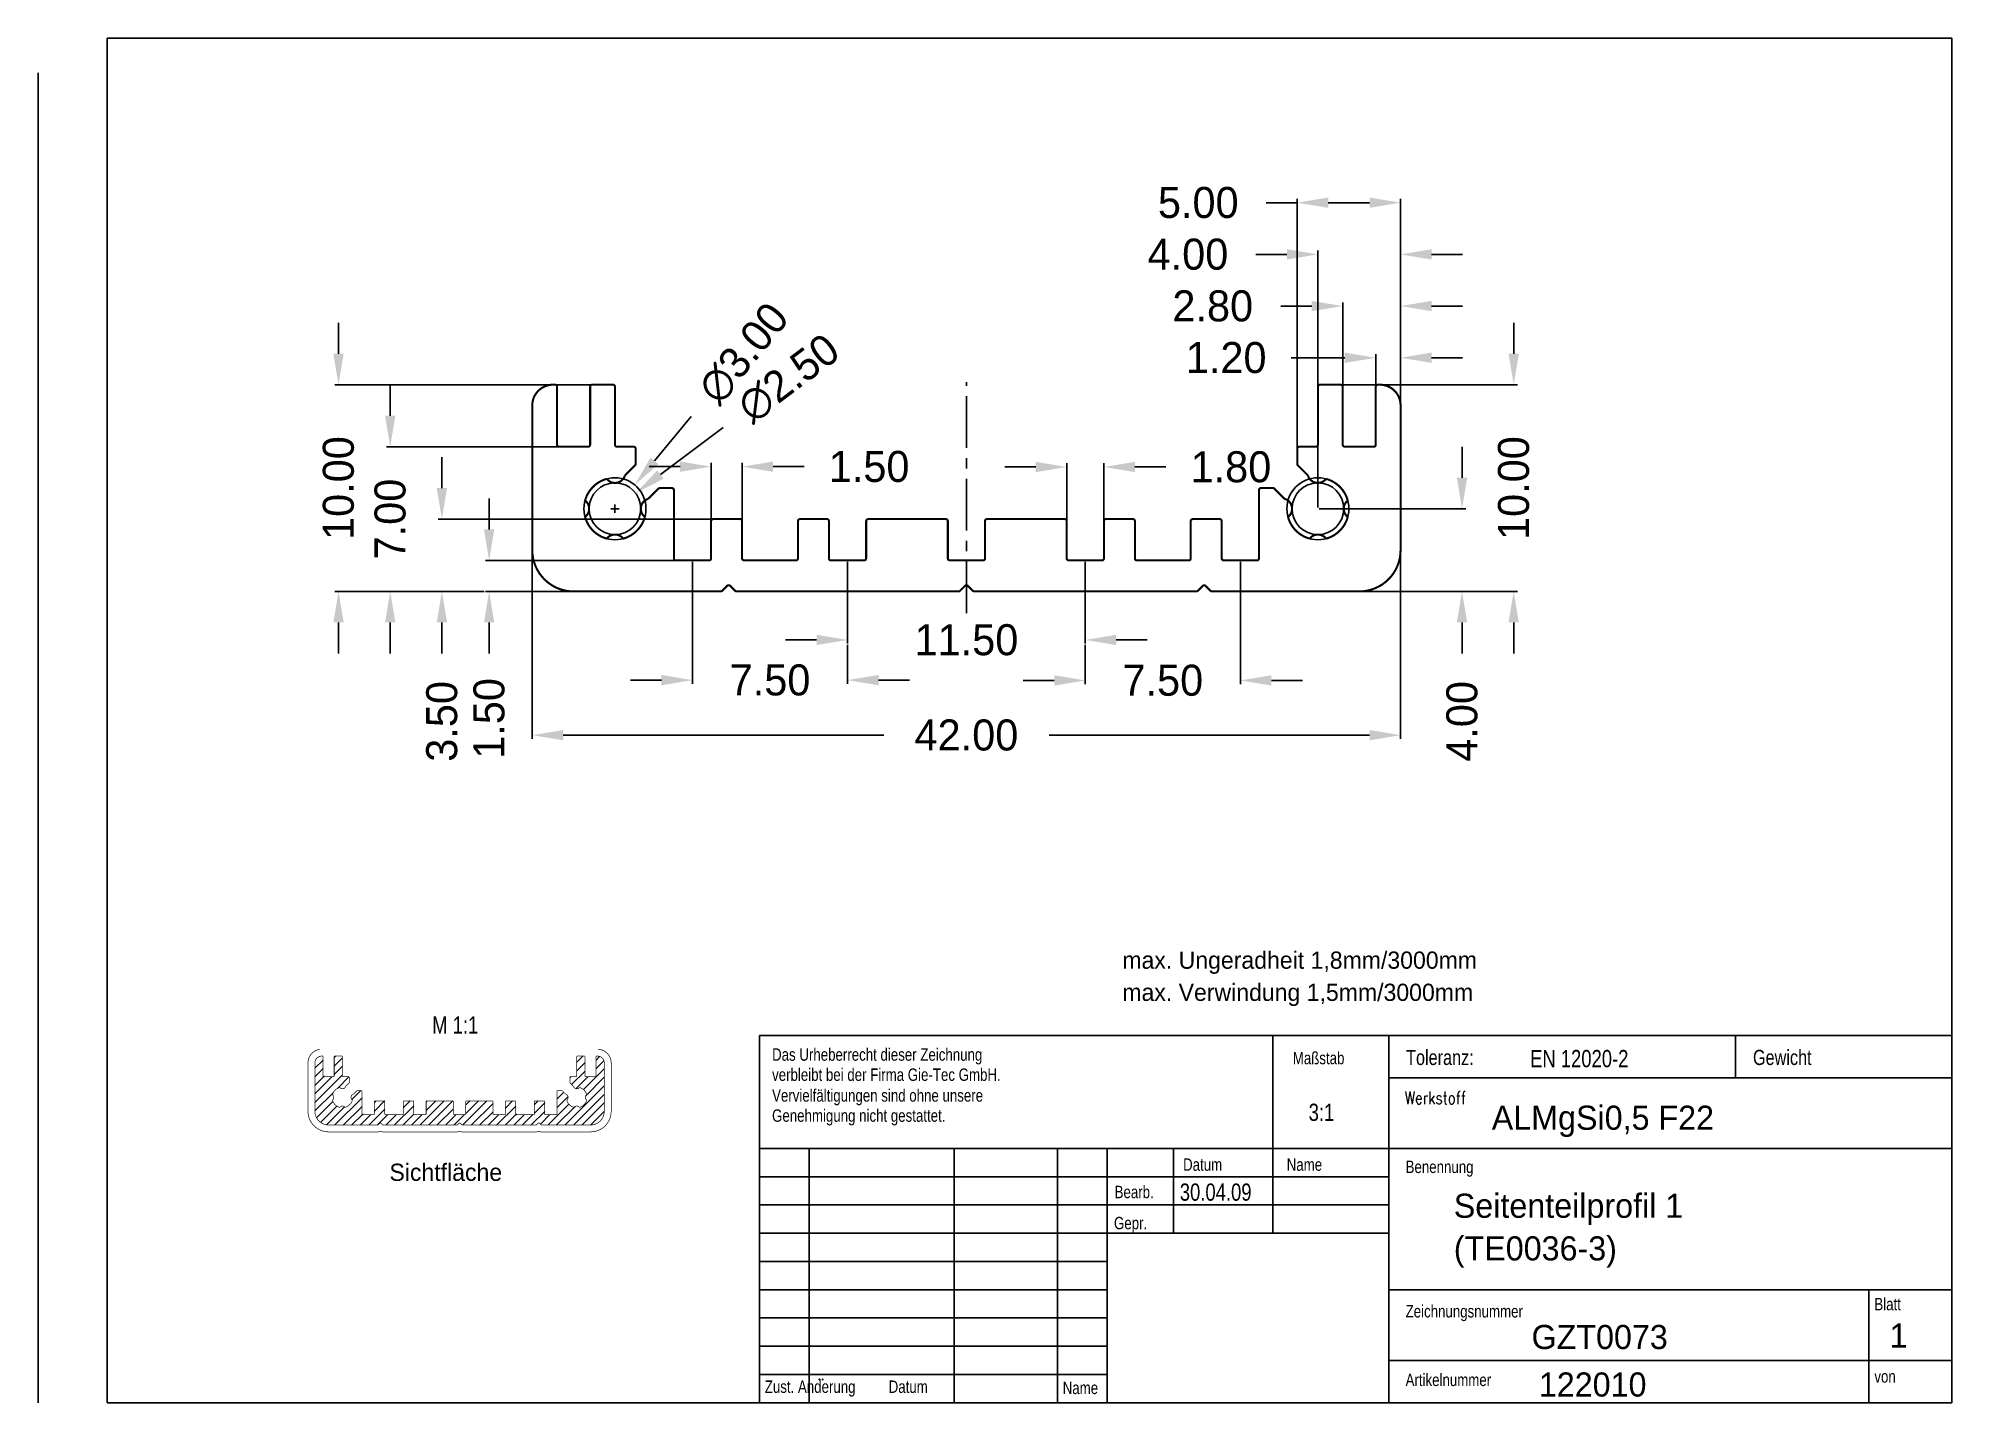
# Model space of a CAD drawing. Extents: x -68 to 623, y -277 to -53.
# Drawn here: x -67.7 to 210, y -250.6 to -52.6 of the extents above; entities outside this region: 1.
import ezdxf

# ---------------------------------------------------------------- set-up
doc = ezdxf.new("R2010")
doc.units = 0
doc.header["$LTSCALE"] = 2
doc.header["$MEASUREMENT"] = 0
doc.linetypes.add('AUSGEZOGEN', pattern=[0])
doc.linetypes.add('MITTE', pattern=[2, 1.25, -0.25, 0.25, -0.25])
doc.layers.get('0').update_dxf_attribs({"linetype": 'CONTINUOUS'})
doc.layers.get('DEFPOINTS').update_dxf_attribs({"linetype": 'CONTINUOUS'})
doc.layers.add('BLATT', color=7, linetype='AUSGEZOGEN')
doc.styles.add('8SIM1_5', font='8simplex', dxfattribs={"height": 1.5})
doc.styles.add('8SIM2_5', font='8simplex.shx', dxfattribs={"height": 1.5})
doc.styles.add('8SIM3_5', font='8simplex', dxfattribs={"height": 3.5})
doc.styles.add('ROMANS', font='romans', dxfattribs={"width": 0.85, "height": 2})
doc.dimstyles.get("Standard").update_dxf_attribs({"dimtxt": 0.18, "dimasz": 0.18, "dimexe": 0.18, "dimexo": 0.0625, "dimgap": 0.09, "dimtad": 0, "dimtih": 1, "dimtoh": 1, "dimdec": 4, "dimzin": 0, "dimtxsty": 'STANDARD', "dimcen": 0.09, "dimazin": 3, "dimtfac": 1, "dimtdec": 4, "dimtofl": 0, "dimtmove": 0, "dimatfit": 3, "dimtolj": 1, "dimtzin": 0})

# ---------------------------------------------------------------- blocks, each defined once
blk = doc.blocks.new('*D10')
at = {"color": 5, "linetype": 'BYBLOCK'}
for p, q in [((253.669164, -123.273033), (253.669164, -121.773033)), ((265.878787, -124.773033), (253.489164, -124.773033)), ((260.711894, -134.773029), (253.489164, -134.773029)), ((253.669164, -136.273029), (253.669164, -137.773029))]:
    blk.add_line(p, q, dxfattribs=at)
for points in [[(253.419164, -123.273033), (253.919164, -123.273033), (253.669164, -124.773033)], [(253.419164, -136.273029), (253.919164, -136.273029), (253.669164, -134.773029)]]:
    blk.add_solid(points, dxfattribs=at)
at = {"layer": 'DEFPOINTS', "color": 0, "linetype": 'BYBLOCK'}
for p in [(253.669164, -124.773033), (265.941287, -124.773033), (260.774394, -134.773029)]:
    blk.add_point(p, dxfattribs=at)
at = {"color": 5, "linetype": 'BYBLOCK', "insert": (253.669164, -129.773031), "char_height": 1.5, "attachment_point": 5, "rotation": 90, "style": '8SIM1_5'}
blk.add_mtext('\\A1;10.00', dxfattribs=at)
blk = doc.blocks.new('*D18')
at = {"color": 5, "linetype": 'BYBLOCK'}
for p, q in [((270.73451, -126.307871), (268.953334, -128.461369)), ((266.841287, -130.773094), (267.241287, -130.773094)), ((267.041287, -130.973094), (267.041287, -130.573094))]:
    blk.add_line(p, q, dxfattribs=at)
blk.add_solid([(268.76069, -128.302032), (269.145978, -128.620706), (267.99731, -129.617232)], dxfattribs=at)
at = {"layer": 'DEFPOINTS', "color": 0, "linetype": 'BYBLOCK'}
for p in [(267.99731, -129.617232), (266.085263, -131.928957)]:
    blk.add_point(p, dxfattribs=at)
at = {"color": 5, "linetype": 'BYBLOCK', "insert": (273.261144, -123.25309), "char_height": 1.5, "attachment_point": 5, "rotation": 50.40556606, "style": '8SIM1_5'}
blk.add_mtext('\\A1;∅3.00', dxfattribs=at)
blk = doc.blocks.new('*D16')
at = {"color": 5, "linetype": 'BYBLOCK'}
for p, q in [((300.041287, -115.968937), (298.541287, -115.968937)), ((300.041287, -127.810575), (300.041287, -115.788937)), ((303.541287, -115.968937), (301.541287, -115.968937)), ((305.041287, -125.710598), (305.041287, -115.788937))]:
    blk.add_line(p, q, dxfattribs=at)
for points in [[(301.541287, -115.718937), (301.541287, -116.218937), (300.041287, -115.968937)], [(303.541287, -115.718937), (303.541287, -116.218937), (305.041287, -115.968937)]]:
    blk.add_solid(points, dxfattribs=at)
at = {"layer": 'DEFPOINTS', "color": 0, "linetype": 'BYBLOCK'}
for p in [(300.041287, -115.968937), (305.041287, -125.773098), (300.041287, -127.873075)]:
    blk.add_point(p, dxfattribs=at)
at = {"color": 5, "linetype": 'BYBLOCK', "insert": (295.255572, -115.968937), "char_height": 1.5, "attachment_point": 5, "style": '8SIM1_5'}
blk.add_mtext('\\A1;5.00', dxfattribs=at)
blk = doc.blocks.new('*D15')
at = {"color": 5, "linetype": 'BYBLOCK'}
for p, q in [((299.541287, -118.468937), (298.041287, -118.468937)), ((301.041287, -130.710594), (301.041287, -118.288937)), ((305.041287, -125.710598), (305.041287, -118.288937)), ((306.541287, -118.468937), (308.041287, -118.468937))]:
    blk.add_line(p, q, dxfattribs=at)
for points in [[(299.541287, -118.218937), (299.541287, -118.718937), (301.041287, -118.468937)], [(306.541287, -118.218937), (306.541287, -118.718937), (305.041287, -118.468937)]]:
    blk.add_solid(points, dxfattribs=at)
at = {"layer": 'DEFPOINTS', "color": 0, "linetype": 'BYBLOCK'}
for p in [(301.041287, -118.468937), (305.041287, -125.773098), (301.041287, -130.773094)]:
    blk.add_point(p, dxfattribs=at)
at = {"color": 5, "linetype": 'BYBLOCK', "insert": (294.755572, -118.468937), "char_height": 1.5, "attachment_point": 5, "style": '8SIM1_5'}
blk.add_mtext('\\A1;4.00', dxfattribs=at)
blk = doc.blocks.new('*D14')
at = {"color": 5, "linetype": 'BYBLOCK'}
for p, q in [((300.741287, -120.968937), (299.241287, -120.968937)), ((302.241287, -124.810596), (302.241287, -120.788937)), ((305.041287, -125.710598), (305.041287, -120.788937)), ((306.541287, -120.968937), (308.041287, -120.968937))]:
    blk.add_line(p, q, dxfattribs=at)
for points in [[(300.741287, -120.718937), (300.741287, -121.218937), (302.241287, -120.968937)], [(306.541287, -120.718937), (306.541287, -121.218937), (305.041287, -120.968937)]]:
    blk.add_solid(points, dxfattribs=at)
at = {"layer": 'DEFPOINTS', "color": 0, "linetype": 'BYBLOCK'}
for p in [(302.241287, -120.968937), (302.241287, -124.873096), (305.041287, -125.773098)]:
    blk.add_point(p, dxfattribs=at)
at = {"color": 5, "linetype": 'BYBLOCK', "insert": (295.955572, -120.968937), "char_height": 1.5, "attachment_point": 5, "style": '8SIM1_5'}
blk.add_mtext('\\A1;2.80', dxfattribs=at)
blk = doc.blocks.new('*D13')
at = {"color": 5, "linetype": 'BYBLOCK'}
for p, q in [((302.341287, -123.468937), (299.74816, -123.468937)), ((303.841287, -124.810598), (303.841287, -123.288937)), ((305.041287, -125.710598), (305.041287, -123.288937)), ((306.541287, -123.468937), (308.041287, -123.468937))]:
    blk.add_line(p, q, dxfattribs=at)
for points in [[(302.341287, -123.218937), (302.341287, -123.718937), (303.841287, -123.468937)], [(306.541287, -123.218937), (306.541287, -123.718937), (305.041287, -123.468937)]]:
    blk.add_solid(points, dxfattribs=at)
at = {"layer": 'DEFPOINTS', "color": 0, "linetype": 'BYBLOCK'}
for p in [(303.841287, -123.468937), (303.841287, -124.873098), (305.041287, -125.773098)]:
    blk.add_point(p, dxfattribs=at)
at = {"color": 5, "linetype": 'BYBLOCK', "insert": (296.605303, -123.468937), "char_height": 1.5, "attachment_point": 5, "style": '8SIM1_5'}
blk.add_mtext('\\A1;1.20', dxfattribs=at)
blk = doc.blocks.new('*D12')
at = {"color": 5, "linetype": 'BYBLOCK'}
for p, q in [((310.513068, -123.273096), (310.513068, -121.773096)), ((302.203787, -124.773096), (310.693068, -124.773096)), ((303.103789, -134.773029), (310.693068, -134.773029)), ((310.513068, -136.273029), (310.513068, -137.773029))]:
    blk.add_line(p, q, dxfattribs=at)
for points in [[(310.263068, -123.273096), (310.763068, -123.273096), (310.513068, -124.773096)], [(310.263068, -136.273029), (310.763068, -136.273029), (310.513068, -134.773029)]]:
    blk.add_solid(points, dxfattribs=at)
at = {"layer": 'DEFPOINTS', "color": 0, "linetype": 'BYBLOCK'}
for p in [(302.141287, -124.773096), (310.513068, -124.773096), (303.041289, -134.773029)]:
    blk.add_point(p, dxfattribs=at)
at = {"color": 5, "linetype": 'BYBLOCK', "insert": (310.513068, -129.773062), "char_height": 1.5, "attachment_point": 5, "rotation": 90, "style": '8SIM1_5'}
blk.add_mtext('\\A1;10.00', dxfattribs=at)
blk = doc.blocks.new('*D11')
at = {"color": 5, "linetype": 'BYBLOCK'}
for p, q in [((308.013068, -129.273094), (308.013068, -127.773094)), ((301.103787, -130.773094), (308.193068, -130.773094)), ((303.103789, -134.773029), (308.193068, -134.773029)), ((308.013068, -136.273029), (308.013068, -137.773029))]:
    blk.add_line(p, q, dxfattribs=at)
for points in [[(307.763068, -129.273094), (308.263068, -129.273094), (308.013068, -130.773094)], [(307.763068, -136.273029), (308.263068, -136.273029), (308.013068, -134.773029)]]:
    blk.add_solid(points, dxfattribs=at)
at = {"layer": 'DEFPOINTS', "color": 0, "linetype": 'BYBLOCK'}
for p in [(301.041287, -130.773094), (308.013068, -130.773094), (303.041289, -134.773029)]:
    blk.add_point(p, dxfattribs=at)
at = {"color": 5, "linetype": 'BYBLOCK', "insert": (308.013068, -141.058743), "char_height": 1.5, "attachment_point": 5, "rotation": 90, "style": '8SIM1_5'}
blk.add_mtext('\\A1;4.00', dxfattribs=at)
blk = doc.blocks.new('*D6')
at = {"color": 5, "linetype": 'BYBLOCK'}
for p, q in [((263.041287, -132.835529), (263.041287, -141.905687)), ((305.041287, -132.835529), (305.041287, -141.905687)), ((264.541287, -141.725687), (280.041287, -141.725687)), ((303.541287, -141.725687), (288.041287, -141.725687))]:
    blk.add_line(p, q, dxfattribs=at)
for points in [[(264.541287, -141.475687), (264.541287, -141.975687), (263.041287, -141.725687)], [(303.541287, -141.475687), (303.541287, -141.975687), (305.041287, -141.725687)]]:
    blk.add_solid(points, dxfattribs=at)
at = {"layer": 'DEFPOINTS', "color": 0, "linetype": 'BYBLOCK'}
for p in [(263.041287, -132.773029), (305.041287, -132.773029), (305.041287, -141.725687)]:
    blk.add_point(p, dxfattribs=at)
at = {"color": 5, "linetype": 'BYBLOCK', "insert": (284.041287, -141.725687), "char_height": 1.5, "attachment_point": 5, "style": '8SIM1_5'}
blk.add_mtext('\\A1;42.00', dxfattribs=at)
blk = doc.blocks.new('*D8')
at = {"color": 5, "linetype": 'BYBLOCK'}
for p, q in [((258.669164, -129.773087), (258.669164, -128.273087)), ((271.728787, -131.273087), (258.489164, -131.273087)), ((260.711894, -134.773029), (258.489164, -134.773029)), ((258.669164, -136.273029), (258.669164, -137.773029))]:
    blk.add_line(p, q, dxfattribs=at)
for points in [[(258.419164, -129.773087), (258.919164, -129.773087), (258.669164, -131.273087)], [(258.419164, -136.273029), (258.919164, -136.273029), (258.669164, -134.773029)]]:
    blk.add_solid(points, dxfattribs=at)
at = {"layer": 'DEFPOINTS', "color": 0, "linetype": 'BYBLOCK'}
for p in [(258.669164, -131.273087), (271.791287, -131.273087), (260.774394, -134.773029)]:
    blk.add_point(p, dxfattribs=at)
at = {"color": 5, "linetype": 'BYBLOCK', "insert": (258.669164, -141.058743), "char_height": 1.5, "attachment_point": 5, "rotation": 90, "style": '8SIM1_5'}
blk.add_mtext('\\A1;3.50', dxfattribs=at)
blk = doc.blocks.new('*D7')
at = {"color": 5, "linetype": 'BYBLOCK'}
for p, q in [((260.954394, -131.773091), (260.954394, -130.273091)), ((269.928787, -133.273091), (260.774394, -133.273091)), ((264.978784, -134.773029), (260.774394, -134.773029)), ((260.954394, -136.273029), (260.954394, -137.773029))]:
    blk.add_line(p, q, dxfattribs=at)
for points in [[(260.704394, -131.773091), (261.204394, -131.773091), (260.954394, -133.273091)], [(260.704394, -136.273029), (261.204394, -136.273029), (260.954394, -134.773029)]]:
    blk.add_solid(points, dxfattribs=at)
at = {"layer": 'DEFPOINTS', "color": 0, "linetype": 'BYBLOCK'}
for p in [(260.954394, -133.273091), (269.991287, -133.273091), (265.041284, -134.773029)]:
    blk.add_point(p, dxfattribs=at)
at = {"color": 5, "linetype": 'BYBLOCK', "insert": (260.954394, -140.915886), "char_height": 1.5, "attachment_point": 5, "rotation": 90, "style": '8SIM1_5'}
blk.add_mtext('\\A1;1.50', dxfattribs=at)
blk = doc.blocks.new('*D5')
at = {"color": 5, "linetype": 'BYBLOCK'}
for p, q in [((271.691287, -131.310587), (271.691287, -128.557392)), ((273.191287, -131.310587), (273.191287, -128.557392)), ((270.191287, -128.737392), (268.691287, -128.737392)), ((274.691287, -128.737392), (276.191287, -128.737392))]:
    blk.add_line(p, q, dxfattribs=at)
for points in [[(270.191287, -128.487392), (270.191287, -128.987392), (271.691287, -128.737392)], [(274.691287, -128.487392), (274.691287, -128.987392), (273.191287, -128.737392)]]:
    blk.add_solid(points, dxfattribs=at)
at = {"layer": 'DEFPOINTS', "color": 0, "linetype": 'BYBLOCK'}
for p in [(273.191287, -128.737392), (271.691287, -131.373087), (273.191287, -131.373087)]:
    blk.add_point(p, dxfattribs=at)
at = {"color": 5, "linetype": 'BYBLOCK', "insert": (279.334144, -128.737392), "char_height": 1.5, "attachment_point": 5, "style": '8SIM1_5'}
blk.add_mtext('\\A1;1.50', dxfattribs=at)
blk = doc.blocks.new('*D3')
at = {"color": 5, "linetype": 'BYBLOCK'}
for p, q in [((270.791287, -133.33559), (270.791287, -139.242667)), ((278.291287, -137.361186), (278.291287, -139.242667)), ((269.291287, -139.062667), (267.791287, -139.062667)), ((279.791287, -139.062667), (281.291287, -139.062667))]:
    blk.add_line(p, q, dxfattribs=at)
for points in [[(269.291287, -138.812667), (269.291287, -139.312667), (270.791287, -139.062667)], [(279.791287, -138.812667), (279.791287, -139.312667), (278.291287, -139.062667)]]:
    blk.add_solid(points, dxfattribs=at)
at = {"layer": 'DEFPOINTS', "color": 0, "linetype": 'BYBLOCK'}
for p in [(270.791287, -133.27309), (278.291287, -137.298686), (270.791287, -139.062667)]:
    blk.add_point(p, dxfattribs=at)
at = {"color": 5, "linetype": 'BYBLOCK', "insert": (274.541287, -139.062667), "char_height": 1.5, "attachment_point": 5, "style": '8SIM1_5'}
blk.add_mtext('\\A1;7.50', dxfattribs=at)
blk = doc.blocks.new('*D1')
at = {"color": 5, "linetype": 'BYBLOCK'}
for p, q in [((278.291287, -133.335594), (278.291287, -137.298686)), ((289.791287, -133.335616), (289.791287, -137.298686)), ((276.791287, -137.118686), (275.291287, -137.118686)), ((291.291287, -137.118686), (292.791287, -137.118686))]:
    blk.add_line(p, q, dxfattribs=at)
for points in [[(276.791287, -136.868686), (276.791287, -137.368686), (278.291287, -137.118686)], [(291.291287, -136.868686), (291.291287, -137.368686), (289.791287, -137.118686)]]:
    blk.add_solid(points, dxfattribs=at)
at = {"layer": 'DEFPOINTS', "color": 0, "linetype": 'BYBLOCK'}
for p in [(278.291287, -133.273094), (289.791287, -133.273116), (289.791287, -137.118686)]:
    blk.add_point(p, dxfattribs=at)
at = {"color": 5, "linetype": 'BYBLOCK', "insert": (284.041287, -137.118686), "char_height": 1.5, "attachment_point": 5, "style": '8SIM1_5'}
blk.add_mtext('\\A1;11.50', dxfattribs=at)
blk = doc.blocks.new('*D17')
at = {"color": 5, "linetype": 'BYBLOCK'}
for p, q in [((272.267826, -126.847787), (269.240195, -129.12164)), ((266.841287, -130.773094), (267.241287, -130.773094)), ((267.041287, -130.973094), (267.041287, -130.573094))]:
    blk.add_line(p, q, dxfattribs=at)
blk.add_solid([(269.090063, -128.921739), (269.390327, -129.321541), (268.04079, -130.022433)], dxfattribs=at)
at = {"layer": 'DEFPOINTS', "color": 0, "linetype": 'BYBLOCK'}
for p in [(268.04079, -130.022433), (266.041783, -131.523756)]:
    blk.add_point(p, dxfattribs=at)
at = {"color": 5, "linetype": 'BYBLOCK', "insert": (275.437681, -124.467119), "char_height": 1.5, "attachment_point": 5, "rotation": 36.90779308, "style": '8SIM1_5'}
blk.add_mtext('\\A1;∅2.50', dxfattribs=at)
blk = doc.blocks.new('*D9')
at = {"color": 5, "linetype": 'BYBLOCK'}
for p, q in [((256.169164, -126.273098), (256.169164, -124.773098)), ((264.278787, -127.773098), (255.989164, -127.773098)), ((260.711894, -134.773029), (255.989164, -134.773029)), ((256.169164, -136.273029), (256.169164, -137.773029))]:
    blk.add_line(p, q, dxfattribs=at)
for points in [[(255.919164, -126.273098), (256.419164, -126.273098), (256.169164, -127.773098)], [(255.919164, -136.273029), (256.419164, -136.273029), (256.169164, -134.773029)]]:
    blk.add_solid(points, dxfattribs=at)
at = {"layer": 'DEFPOINTS', "color": 0, "linetype": 'BYBLOCK'}
for p in [(256.169164, -127.773098), (264.341287, -127.773098), (260.774394, -134.773029)]:
    blk.add_point(p, dxfattribs=at)
at = {"color": 5, "linetype": 'BYBLOCK', "insert": (256.169164, -131.273064), "char_height": 1.5, "attachment_point": 5, "rotation": 90, "style": '8SIM1_5'}
blk.add_mtext('\\A1;7.00', dxfattribs=at)
blk = doc.blocks.new('*D4')
at = {"color": 5, "linetype": 'BYBLOCK'}
for p, q in [((288.891287, -131.310587), (288.891287, -128.573324)), ((290.691287, -131.310587), (290.691287, -128.573324)), ((287.391287, -128.753324), (285.891287, -128.753324)), ((292.191287, -128.753324), (293.691287, -128.753324))]:
    blk.add_line(p, q, dxfattribs=at)
for points in [[(287.391287, -128.503324), (287.391287, -129.003324), (288.891287, -128.753324)], [(292.191287, -128.503324), (292.191287, -129.003324), (290.691287, -128.753324)]]:
    blk.add_solid(points, dxfattribs=at)
at = {"layer": 'DEFPOINTS', "color": 0, "linetype": 'BYBLOCK'}
for p in [(290.691287, -128.753324), (288.891287, -131.373087), (290.691287, -131.373087)]:
    blk.add_point(p, dxfattribs=at)
at = {"color": 5, "linetype": 'BYBLOCK', "insert": (296.834144, -128.753324), "char_height": 1.5, "attachment_point": 5, "style": '8SIM1_5'}
blk.add_mtext('\\A1;1.80', dxfattribs=at)
blk = doc.blocks.new('*D2')
at = {"color": 5, "linetype": 'BYBLOCK'}
for p, q in [((297.291287, -133.335555), (297.291287, -139.258686)), ((289.791287, -137.361186), (289.791287, -139.258686)), ((288.291287, -139.078686), (286.791287, -139.078686)), ((298.791287, -139.078686), (300.291287, -139.078686))]:
    blk.add_line(p, q, dxfattribs=at)
for points in [[(288.291287, -138.828686), (288.291287, -139.328686), (289.791287, -139.078686)], [(298.791287, -138.828686), (298.791287, -139.328686), (297.291287, -139.078686)]]:
    blk.add_solid(points, dxfattribs=at)
at = {"layer": 'DEFPOINTS', "color": 0, "linetype": 'BYBLOCK'}
for p in [(297.291287, -133.273055), (289.791287, -137.298686), (297.291287, -139.078686)]:
    blk.add_point(p, dxfattribs=at)
at = {"color": 5, "linetype": 'BYBLOCK', "insert": (293.541287, -139.078686), "char_height": 1.5, "attachment_point": 5, "style": '8SIM1_5'}
blk.add_mtext('\\A1;7.50', dxfattribs=at)
blk = doc.blocks.new('PROFIL')
at = {"linetype": 'MITTE'}
blk.add_line((17, -5.049931), (17, 6.120712), dxfattribs=at)
at = {"const_width": 0.1}
blk.add_lwpolyline([(36.8, 3.099996, -0.414214), (36.7, 2.999996), (35.3, 2.999998, -0.414213), (35.2, 3.099998), (35.2, 5.899999, 0.414213), (35.1, 5.999999), (34.1, 6, 0.414214), (34, 5.9), (34, 3.100018, -0.414214), (33.9, 3.000018), (33.1, 3.000019, 0.414214), (33, 2.900019), (33, 2.172794, 0.198912), (33.029289, 2.102083), (33.519441, 1.611931, 0.616329), (34.397296, 1.446429, -0.264596), (35.446429, 0.397294, 0.494413), (35.446428, -0.397298, -0.264595), (34.397296, -1.446429, 0.494413), (33.602704, -1.446429, -0.264595), (32.553571, -0.397296, 0.616327), (32.388072, 0.480558), (31.89786, 0.970771, 0.198913), (31.827149, 1.00006), (31.25, 1.000059, 0.414213), (31.15, 0.900059), (31.15, -2.399959, -0.414213), (31.05, -2.499959), (29.45, -2.499962, -0.414214), (29.35, -2.399962), (29.35, -0.599993, 0.414214), (29.25, -0.499993), (27.95, -0.499993, 0.414214), (27.85, -0.599993), (27.85, -2.400025, -0.414214), (27.75, -2.500025), (25.25, -2.500021, -0.414213), (25.15, -2.400021), (25.15, -0.599993, 0.414214), (25.05, -0.499993), (23.75, -0.499993, 0.414214), (23.65, -0.599993), (23.65, -2.400021, -0.414214), (23.55, -2.500021), (21.95, -2.500021, -0.414214), (21.85, -2.400021), (21.85, -0.599993, 0.414214), (21.75, -0.499993), (18, -0.499993, 0.414214), (17.9, -0.599993), (17.9, -2.400007, -0.414214), (17.8, -2.500007), (16.2, -2.500005, -0.414213), (16.1, -2.400005), (16.1, -0.599998, 0.414214), (16, -0.499998), (12.25, -0.499998, 0.414214), (12.15, -0.599998), (12.15, -2.4, -0.414214), (12.05, -2.5), (10.45, -2.5, -0.414214), (10.35, -2.4), (10.35, -0.599998, 0.414213), (10.25, -0.499998), (8.95, -0.499996, 0.414214), (8.85, -0.599996), (8.85, -2.4, -0.414214), (8.75, -2.5), (6.25, -2.499996, -0.414213), (6.15, -2.399996), (6.15, -0.599993, 0.414214), (6.05, -0.499993), (4.75, -0.499993, 0.414214), (4.65, -0.599993), (4.65, -2.399994, -0.414213), (4.55, -2.499994), (2.95, -2.499996, -0.414214), (2.85, -2.399996), (2.85, 0.900059, 0.414213), (2.75, 1.000059), (2.172853, 1.00006, 0.198913), (2.102142, 0.970771), (1.61193, 0.480559, 0.616328), (1.446429, -0.397296, -0.264595), (0.397296, -1.446429, 0.494413), (-0.397296, -1.446429, -0.264595), (-1.446428, -0.397298, 0.494413), (-1.446429, 0.397294, -0.264596), (-0.397296, 1.446429, 0.616328), (0.480558, 1.611929), (0.970711, 2.102081, 0.198912), (1, 2.172792), (1, 2.900061, 0.414214), (0.9, 3.000061), (0.1, 3.000061, -0.414214), (0, 3.100061), (0, 5.900061, 0.414214), (-0.1, 6.000061), (-1.1, 6.000061, 0.414214), (-1.2, 5.900061), (-1.2, 3.099998, -0.414213), (-1.3, 2.999998), (-2.7, 2.999996, -0.414214), (-2.8, 3.099996), (-2.8, 5.899996, 0.414214), (-2.9, 5.999996), (-3.000001, 5.999996, 0.414213), (-4, 4.999996), (-4, -1.999935, 0.414213), (-2.000003, -3.999935), (5.117206, -3.999944, 0.198913), (5.187917, -3.970655), (5.429289, -3.729282, -0.414214), (5.570711, -3.729281), (5.812133, -3.970703, 0.198912), (5.882843, -3.999992), (16.617172, -3.999978, 0.198912), (16.687882, -3.970689), (16.929289, -3.729282, -0.414214), (17.070711, -3.729281), (17.3121, -3.970671, 0.198912), (17.382811, -3.99996), (28.117175, -3.999974, 0.198912), (28.187886, -3.970685), (28.429289, -3.729281, -0.414214), (28.570711, -3.729282), (28.812083, -3.970655, 0.198913), (28.882794, -3.999944), (36.000003, -3.999935, 0.414213), (38, -1.999935), (38, 4.999996, 0.414213), (37.000001, 5.999996), (36.9, 5.999996, 0.414214), (36.8, 5.899996)], format="xyb", close=True, dxfattribs=at)
for centre, radius in [((0, 0), 1.5), ((0, 0), 1.25), ((34, 0), 1.5), ((34, 0), 1.25)]:
    blk.add_circle(centre, radius)
for base, p1, p2, picture, middle in [((33, 14.804157), (38, 4.999996), (33, 2.900019), '*D16', (28.214286, 14.804157)), ((34, 12.304157), (38, 4.999996), (34, 0), '*D15', (27.714286, 12.304157)), ((35.2, 9.804157), (38, 4.999996), (35.2, 5.899999), '*D14', (28.914286, 9.804157)), ((6.15, 2.035703), (4.65, -0.599993), (6.15, -0.599993), '*D5', (12.292857, 2.035703)), ((23.65, 2.01977), (21.85, -0.599993), (23.65, -0.599993), '*D4', (29.792857, 2.01977)), ((38, -10.952593), (-4, -1.999935), (38, -1.999935), '*D6', (17, -10.952593)), ((3.75, -8.289572), (11.25, -6.525591), (3.75, -2.499995), '*D3', (7.5, -8.289572)), ((22.75, -6.345591), (11.25, -2.5), (22.75, -2.500021), '*D1', (17, -6.345591)), ((30.25, -8.305591), (22.75, -6.525591), (30.25, -2.49996), '*D2', (26.5, -8.305591))]:
    dim = blk.add_linear_dim(base=base, p1=p1, p2=p2, dimstyle='STANDARD', override={"dimtxt": 1.5, "dimasz": 1.5, "dimgap": 1, "dimtih": 0, "dimtoh": 0, "dimdec": 2, "dimtxsty": '8SIM1_5', "dimcen": 0.2, "dimclrd": 5, "dimclre": 5, "dimclrt": 5, "dimtdec": 2})
    dim.commit()
    dim.dimension.update_dxf_attribs({"geometry": picture, "text_midpoint": middle, "insert": (-267.041287, 130.773094)})
for p1, p2, picture, middle in [((-0.956024, -1.155863), (0.956024, 1.155863), '*D18', (6.219858, 7.520004)), ((-0.999504, -0.750661), (0.999504, 0.750661), '*D17', (8.396394, 6.305976))]:
    dim = blk.add_diameter_dim_2p(p1=p1, p2=p2, dimstyle='STANDARD', override={"dimtxt": 1.5, "dimasz": 1.5, "dimgap": 1, "dimtih": 0, "dimtoh": 0, "dimdec": 2, "dimtxsty": '8SIM1_5', "dimcen": 0.2, "dimclrd": 5, "dimclre": 5, "dimclrt": 5, "dimtdec": 2})
    dim.commit()
    dim.dimension.update_dxf_attribs({"geometry": picture, "text_midpoint": middle, "dimtype": 131, "insert": (-267.041287, 130.773094)})
for base, p1, p2, picture, middle in [((-13.372122, 6.000061), (-6.266893, -3.999935), (-1.1, 6.000061), '*D10', (-13.372122, 1.000063)), ((43.471782, 5.999999), (36.000003, -3.999935), (35.1, 5.999999), '*D12', (43.471782, 1.000032)), ((-10.872122, 2.999996), (-6.266893, -3.999935), (-2.7, 2.999996), '*D9', (-10.872122, -0.499969))]:
    dim = blk.add_linear_dim(base=base, p1=p1, p2=p2, angle=90, dimstyle='STANDARD', override={"dimtxt": 1.5, "dimasz": 1.5, "dimgap": 1, "dimtih": 0, "dimtoh": 0, "dimdec": 2, "dimtxsty": '8SIM1_5', "dimcen": 0.2, "dimclrd": 5, "dimclre": 5, "dimclrt": 5, "dimtdec": 2})
    dim.commit()
    dim.dimension.update_dxf_attribs({"geometry": picture, "text_midpoint": middle, "insert": (-267.041287, 130.773094)})
dim = blk.add_linear_dim(base=(36.8, 7.304157), p1=(38, 4.999996), p2=(36.8, 5.899996), dimstyle='STANDARD', override={"dimtxt": 1.5, "dimasz": 1.5, "dimgap": 1, "dimtih": 0, "dimtoh": 0, "dimdec": 2, "dimtxsty": '8SIM1_5', "dimcen": 0.2, "dimclrd": 5, "dimclre": 5, "dimclrt": 5, "dimtdec": 2})
dim.commit()
dim.dimension.update_dxf_attribs({"geometry": '*D13', "text_midpoint": (29.564016, 7.304157), "dimtype": 128, "insert": (-267.041287, 130.773094)})
for base, p1, p2, picture, middle in [((40.971782, 0), (36.000003, -3.999935), (34, 0), '*D11', (40.971782, -10.285649)), ((-8.372122, -0.499993), (-6.266893, -3.999935), (4.75, -0.499993), '*D8', (-8.372122, -10.285649)), ((-6.086893, -2.499996), (-2.000003, -3.999935), (2.95, -2.499996), '*D7', (-6.086893, -10.142792))]:
    dim = blk.add_linear_dim(base=base, p1=p1, p2=p2, angle=90, dimstyle='STANDARD', override={"dimtxt": 1.5, "dimasz": 1.5, "dimgap": 1, "dimtih": 0, "dimtoh": 0, "dimdec": 2, "dimtxsty": '8SIM1_5', "dimcen": 0.2, "dimclrd": 5, "dimclre": 5, "dimclrt": 5, "dimtdec": 2})
    dim.commit()
    dim.dimension.update_dxf_attribs({"geometry": picture, "text_midpoint": middle, "dimtype": 128, "insert": (-267.041287, 130.773094)})

msp = doc.modelspace()

# ---------------------------------------------------------------- hatches: boundary and pattern name
h = msp.add_hatch()
h.set_pattern_fill('LINE', color=256, scale=7, angle=45, style=0)
edge = h.paths.add_edge_path()
edge.add_arc((13.129798, -203.175396), 0.1, 269.999925, 360, ccw=False)
edge.add_line((13.129798, -203.275396), (11.729798, -203.275394))
edge.add_arc((11.729798, -203.175394), 0.1, 180, 269.999925, ccw=False)
edge.add_line((11.629798, -203.175394), (11.629798, -200.375394))
edge.add_arc((11.529798, -200.375394), 0.1, 0, 89.999925)
edge.add_line((11.529798, -200.275394), (10.529798, -200.275392))
edge.add_arc((10.529798, -200.375392), 0.1, 89.999925, 180)
edge.add_line((10.429798, -200.375392), (10.429798, -203.175374))
edge.add_arc((10.329798, -203.175374), 0.1, 269.999925, 360, ccw=False)
edge.add_line((10.329798, -203.275374), (9.529798, -203.275373))
edge.add_arc((9.529798, -203.375373), 0.1, 89.999925, 180)
edge.add_line((9.429798, -203.375373), (9.429798, -204.102598))
edge.add_arc((9.529798, -204.102598), 0.1, 180, 224.999972)
edge.add_line((9.459087, -204.173309), (9.949239, -204.663461))
edge.add_arc((10.429798, -204.525392), 0.5, 196.029864, 322.616802)
edge.add_arc((10.429798, -206.275392), 1.5, 15.358811, 74.641114, ccw=False)
edge.add_arc((12.179798, -206.275394), 0.5, 127.383124, 232.616727)
edge.add_arc((10.429798, -206.275392), 1.5, 285.358886, 344.64104, ccw=False)
edge.add_arc((10.429798, -208.025392), 0.5, 37.383198, 142.616802)
edge.add_arc((10.429798, -206.275392), 1.5, 195.358886, 254.641114, ccw=False)
edge.add_arc((8.679798, -206.275392), 0.5, 307.383198, 433.969793)
edge.add_line((8.81787, -205.794834), (8.327658, -205.304622))
edge.add_arc((8.256947, -205.375332), 0.1, 44.999972, 90.000075)
edge.add_line((8.256947, -205.275332), (7.679798, -205.275333))
edge.add_arc((7.679798, -205.375333), 0.1, 90.000075, 180)
edge.add_line((7.579798, -205.375333), (7.579798, -208.675352))
edge.add_arc((7.479798, -208.675352), 0.1, 270.000075, 360, ccw=False)
edge.add_line((7.479798, -208.775352), (5.879798, -208.775354))
edge.add_arc((5.879798, -208.675354), 0.1, 180, 270.000075, ccw=False)
edge.add_line((5.779798, -208.675354), (5.779798, -206.875385))
edge.add_arc((5.679798, -206.875385), 0.1, 0, 90)
edge.add_line((5.679798, -206.775385), (4.379798, -206.775385))
edge.add_arc((4.379798, -206.875385), 0.1, 90, 180)
edge.add_line((4.279798, -206.875385), (4.279798, -208.675417))
edge.add_arc((4.179798, -208.675417), 0.1, 269.999925, 360, ccw=False)
edge.add_line((4.179798, -208.775417), (1.679798, -208.775413))
edge.add_arc((1.679798, -208.675413), 0.1, 180, 269.999925, ccw=False)
edge.add_line((1.579798, -208.675413), (1.579798, -206.875385))
edge.add_arc((1.479798, -206.875385), 0.1, 0, 90)
edge.add_line((1.479798, -206.775385), (0.179798, -206.775385))
edge.add_arc((0.179798, -206.875385), 0.1, 90, 180)
edge.add_line((0.079798, -206.875385), (0.079798, -208.675413))
edge.add_arc((-0.020202, -208.675413), 0.1, 270, 360, ccw=False)
edge.add_line((-0.020202, -208.775413), (-1.620202, -208.775413))
edge.add_arc((-1.620202, -208.675413), 0.1, 180, 270, ccw=False)
edge.add_line((-1.720202, -208.675413), (-1.720202, -206.875385))
edge.add_arc((-1.820202, -206.875385), 0.1, 0, 90)
edge.add_line((-1.820202, -206.775385), (-5.570202, -206.775385))
edge.add_arc((-5.570202, -206.875385), 0.1, 90, 180)
edge.add_line((-5.670202, -206.875385), (-5.670202, -208.675399))
edge.add_arc((-5.770202, -208.675399), 0.1, 269.999925, 360, ccw=False)
edge.add_line((-5.770202, -208.775399), (-7.370202, -208.775397))
edge.add_arc((-7.370202, -208.675397), 0.1, 180, 269.999925, ccw=False)
edge.add_line((-7.470202, -208.675397), (-7.470202, -206.87539))
edge.add_arc((-7.570202, -206.87539), 0.1, 0, 90)
edge.add_line((-7.570202, -206.77539), (-11.320202, -206.77539))
edge.add_arc((-11.320202, -206.87539), 0.1, 90, 180)
edge.add_line((-11.420202, -206.87539), (-11.420202, -208.675392))
edge.add_arc((-11.520202, -208.675392), 0.1, 270, 360, ccw=False)
edge.add_line((-11.520202, -208.775392), (-13.120202, -208.775392))
edge.add_arc((-13.120202, -208.675392), 0.1, 180, 270, ccw=False)
edge.add_line((-13.220202, -208.675392), (-13.220202, -206.87539))
edge.add_arc((-13.320202, -206.87539), 0.1, 0, 89.999925)
edge.add_line((-13.320202, -206.77539), (-14.620202, -206.775389))
edge.add_arc((-14.620202, -206.875389), 0.1, 89.999925, 180)
edge.add_line((-14.720202, -206.875389), (-14.720202, -208.675392))
edge.add_arc((-14.820202, -208.675392), 0.1, 269.999925, 360, ccw=False)
edge.add_line((-14.820202, -208.775392), (-17.320202, -208.775389))
edge.add_arc((-17.320202, -208.675389), 0.1, 180, 269.999925, ccw=False)
edge.add_line((-17.420202, -208.675389), (-17.420202, -206.875385))
edge.add_arc((-17.520202, -206.875385), 0.1, 0, 90)
edge.add_line((-17.520202, -206.775385), (-18.820202, -206.775385))
edge.add_arc((-18.820202, -206.875385), 0.1, 90, 180)
edge.add_line((-18.920202, -206.875385), (-18.920202, -208.675386))
edge.add_arc((-19.020202, -208.675386), 0.1, 270.000075, 360, ccw=False)
edge.add_line((-19.020202, -208.775386), (-20.620202, -208.775388))
edge.add_arc((-20.620202, -208.675388), 0.1, 180, 270.000075, ccw=False)
edge.add_line((-20.720202, -208.675388), (-20.720202, -205.375333))
edge.add_arc((-20.820202, -205.375333), 0.1, 0, 89.999925)
edge.add_line((-20.820202, -205.275333), (-21.397349, -205.275332))
edge.add_arc((-21.39735, -205.375332), 0.1, 89.999925, 134.999991)
edge.add_line((-21.46806, -205.304622), (-21.958272, -205.794833))
edge.add_arc((-21.820202, -206.275392), 0.5, 106.029978, 232.616802)
edge.add_arc((-23.570202, -206.275392), 1.5, 285.358886, 344.641114, ccw=False)
edge.add_arc((-23.570202, -208.025392), 0.5, 37.383198, 142.616802)
edge.add_arc((-23.570202, -206.275392), 1.5, 195.35896, 254.641114, ccw=False)
edge.add_arc((-25.320202, -206.275394), 0.5, 307.383273, 412.616876)
edge.add_arc((-23.570202, -206.275392), 1.5, 105.358886, 164.641189, ccw=False)
edge.add_arc((-23.570202, -204.525392), 0.5, 217.383198, 343.969907)
edge.add_line((-23.089644, -204.663463), (-22.599491, -204.173311))
edge.add_arc((-22.670202, -204.1026), 0.1, 314.999991, 360)
edge.add_line((-22.570202, -204.1026), (-22.570202, -203.375331))
edge.add_arc((-22.670202, -203.375331), 0.1, 0, 90)
edge.add_line((-22.670202, -203.275331), (-23.470202, -203.275331))
edge.add_arc((-23.470202, -203.175331), 0.1, 180, 270, ccw=False)
edge.add_line((-23.570202, -203.175331), (-23.570202, -200.375331))
edge.add_arc((-23.670202, -200.375331), 0.1, 0, 90)
edge.add_line((-23.670202, -200.275331), (-24.670202, -200.275331))
edge.add_arc((-24.670202, -200.375331), 0.1, 90, 180)
edge.add_line((-24.770202, -200.375331), (-24.770202, -203.175394))
edge.add_arc((-24.870202, -203.175394), 0.1, 270.000075, 360, ccw=False)
edge.add_line((-24.870202, -203.275394), (-26.270202, -203.275396))
edge.add_arc((-26.270202, -203.175396), 0.1, 180, 270.000075, ccw=False)
edge.add_line((-26.370202, -203.175396), (-26.370202, -200.375396))
edge.add_arc((-26.470202, -200.375396), 0.1, 0, 90.000075)
edge.add_line((-26.470202, -200.275396), (-26.570203, -200.275396))
edge.add_arc((-26.570202, -201.275396), 1, 90.000075, 180)
edge.add_line((-27.570202, -201.275396), (-27.570202, -208.275327))
edge.add_arc((-25.570202, -208.275327), 2, 180, 269.999925)
edge.add_line((-25.570205, -210.275327), (-18.452996, -210.275336))
edge.add_arc((-18.452996, -210.175336), 0.1, 269.999925, 315.000066)
edge.add_line((-18.382285, -210.246047), (-18.140913, -210.004674))
edge.add_arc((-18.070202, -210.075384), 0.1, 45.000047, 135.000066, ccw=False)
edge.add_line((-17.999492, -210.004674), (-17.75807, -210.246095))
edge.add_arc((-17.687359, -210.175384), 0.1, 225.000047, 270.000075)
edge.add_line((-17.687359, -210.275384), (-6.95303, -210.27537))
edge.add_arc((-6.95303, -210.17537), 0.1, 270.000075, 315.000066)
edge.add_line((-6.88232, -210.246081), (-6.640913, -210.004674))
edge.add_arc((-6.570202, -210.075384), 0.1, 45.000047, 135.000066, ccw=False)
edge.add_line((-6.499492, -210.004674), (-6.258102, -210.246063))
edge.add_arc((-6.187391, -210.175352), 0.1, 225.000047, 269.999925)
edge.add_line((-6.187391, -210.275352), (4.546973, -210.275366))
edge.add_arc((4.546973, -210.175366), 0.1, 269.999925, 314.999953)
edge.add_line((4.617684, -210.246077), (4.859087, -210.004674))
edge.add_arc((4.929798, -210.075384), 0.1, 44.999934, 134.999953, ccw=False)
edge.add_line((5.000509, -210.004674), (5.241881, -210.246047))
edge.add_arc((5.312592, -210.175336), 0.1, 224.999934, 270.000075)
edge.add_line((5.312592, -210.275336), (12.4298, -210.275327))
edge.add_arc((12.429798, -208.275327), 2, 270.000075, 360)
edge.add_line((14.429798, -208.275327), (14.429798, -201.275396))
edge.add_arc((13.429798, -201.275396), 1, 0, 89.999925)
edge.add_line((13.429799, -200.275396), (13.329798, -200.275396))
edge.add_arc((13.329798, -200.375396), 0.1, 89.999925, 180)
edge.add_line((13.229798, -200.375396), (13.229798, -203.175396))

# ---------------------------------------------------------------- linework, layer by layer
at = {"color": 6, "const_width": 0.1}
msp.add_lwpolyline([(-26.888061, -199.300816, 0.368202), (-28.570202, -201.275396), (-28.570202, -208.275327, 0.414213), (-25.570206, -211.275327), (-18.452998, -211.275336, 0.089083), (-18.070243, -211.206597, 0.089115), (-17.687357, -211.275384), (-6.953029, -211.27537, 0.089104), (-6.570186, -211.206598, 0.089092), (-6.187393, -211.275352), (4.546971, -211.275366, 0.089106), (4.929823, -211.206592, 0.089087), (5.312593, -211.275336), (12.429802, -211.275327, 0.414213), (15.429798, -208.275327), (15.429798, -201.275396, 0.400552), (13.523498, -199.277592, 0.400552)], format="xyb", dxfattribs=at)
at = {"const_width": 0.1}
msp.add_lwpolyline([(13.229798, -203.175396, -0.414214), (13.129798, -203.275396), (11.729798, -203.275394, -0.414213), (11.629798, -203.175394), (11.629798, -200.375394, 0.414213), (11.529798, -200.275394), (10.529798, -200.275392, 0.414214), (10.429798, -200.375392), (10.429798, -203.175374, -0.414214), (10.329798, -203.275374), (9.529798, -203.275373, 0.414214), (9.429798, -203.375373), (9.429798, -204.102598, 0.198912), (9.459087, -204.173309), (9.949239, -204.663461, 0.616329), (10.827094, -204.828964, -0.264596), (11.876227, -205.878098, 0.494413), (11.876226, -206.67269, -0.264595), (10.827094, -207.721821, 0.494413), (10.032502, -207.721821, -0.264595), (8.983369, -206.672688, 0.616327), (8.81787, -205.794834), (8.327658, -205.304622, 0.198913), (8.256947, -205.275332), (7.679798, -205.275333, 0.414213), (7.579798, -205.375333), (7.579798, -208.675352, -0.414213), (7.479798, -208.775352), (5.879798, -208.775354, -0.414214), (5.779798, -208.675354), (5.779798, -206.875385, 0.414214), (5.679798, -206.775385), (4.379798, -206.775385, 0.414214), (4.279798, -206.875385), (4.279798, -208.675417, -0.414214), (4.179798, -208.775417), (1.679798, -208.775413, -0.414213), (1.579798, -208.675413), (1.579798, -206.875385, 0.414214), (1.479798, -206.775385), (0.179798, -206.775385, 0.414214), (0.079798, -206.875385), (0.079798, -208.675413, -0.414214), (-0.020202, -208.775413), (-1.620202, -208.775413, -0.414214), (-1.720202, -208.675413), (-1.720202, -206.875385, 0.414214), (-1.820202, -206.775385), (-5.570202, -206.775385, 0.414214), (-5.670202, -206.875385), (-5.670202, -208.675399, -0.414214), (-5.770202, -208.775399), (-7.370202, -208.775397, -0.414213), (-7.470202, -208.675397), (-7.470202, -206.87539, 0.414214), (-7.570202, -206.77539), (-11.320202, -206.77539, 0.414214), (-11.420202, -206.87539), (-11.420202, -208.675392, -0.414214), (-11.520202, -208.775392), (-13.120202, -208.775392, -0.414214), (-13.220202, -208.675392), (-13.220202, -206.87539, 0.414213), (-13.320202, -206.77539), (-14.620202, -206.775389, 0.414214), (-14.720202, -206.875389), (-14.720202, -208.675392, -0.414214), (-14.820202, -208.775392), (-17.320202, -208.775389, -0.414213), (-17.420202, -208.675389), (-17.420202, -206.875385, 0.414214), (-17.520202, -206.775385), (-18.820202, -206.775385, 0.414214), (-18.920202, -206.875385), (-18.920202, -208.675386, -0.414213), (-19.020202, -208.775386), (-20.620202, -208.775388, -0.414214), (-20.720202, -208.675388), (-20.720202, -205.375333, 0.414213), (-20.820202, -205.275333), (-21.397349, -205.275332, 0.198913), (-21.46806, -205.304622), (-21.958272, -205.794833, 0.616328), (-22.123774, -206.672688, -0.264595), (-23.172906, -207.721821, 0.494413), (-23.967498, -207.721821, -0.264595), (-25.01663, -206.67269, 0.494413), (-25.016631, -205.878098, -0.264596), (-23.967498, -204.828964, 0.616328), (-23.089644, -204.663463), (-22.599491, -204.173311, 0.198912), (-22.570202, -204.1026), (-22.570202, -203.375331, 0.414214), (-22.670202, -203.275331), (-23.470202, -203.275331, -0.414214), (-23.570202, -203.175331), (-23.570202, -200.375331, 0.414214), (-23.670202, -200.275331), (-24.670202, -200.275331, 0.414214), (-24.770202, -200.375331), (-24.770202, -203.175394, -0.414213), (-24.870202, -203.275394), (-26.270202, -203.275396, -0.414214), (-26.370202, -203.175396), (-26.370202, -200.375396, 0.414214), (-26.470202, -200.275396), (-26.570203, -200.275396, 0.414213), (-27.570202, -201.275396), (-27.570202, -208.275327, 0.414213), (-25.570205, -210.275327), (-18.452996, -210.275336, 0.198913), (-18.382285, -210.246047), (-18.140913, -210.004674, -0.414214), (-17.999492, -210.004674), (-17.75807, -210.246095, 0.198912), (-17.687359, -210.275384), (-6.95303, -210.27537, 0.198912), (-6.88232, -210.246081), (-6.640913, -210.004674, -0.414214), (-6.499492, -210.004674), (-6.258102, -210.246063, 0.198912), (-6.187391, -210.275352), (4.546973, -210.275366, 0.198912), (4.617684, -210.246077), (4.859087, -210.004674, -0.414214), (5.000509, -210.004674), (5.241881, -210.246047, 0.198913), (5.312592, -210.275336), (12.4298, -210.275327, 0.414213), (14.429798, -208.275327), (14.429798, -201.275396, 0.414213), (13.429799, -200.275396), (13.329798, -200.275396, 0.414214), (13.229798, -200.375396)], format="xyb", close=True, dxfattribs=at)
at = {"layer": 'BLATT', "color": 3}
for p, q in [((-57.707077, -250.578642), (-57.707077, -52.578642)), ((209.954957, -52.578642), (-57.707077, -52.578642)), ((209.954957, -52.578642), (209.954957, -250.578642)), ((-67.707077, -250.578642), (-67.707077, -57.578642)), ((36.954957, -197.278642), (209.954957, -197.278642)), ((36.954957, -197.278642), (36.954957, -250.578642)), ((-57.707077, -250.578642), (209.954957, -250.578642)), ((36.954957, -250.578642), (209.954957, -250.578642))]:
    msp.add_line(p, q, dxfattribs=at)
at = {"layer": 'BLATT', "color": 7}
for p, q in [((111.441387, -197.278642), (111.441387, -225.978642)), ((128.260777, -197.278642), (128.260777, -250.578642)), ((178.58747, -203.428642), (178.58747, -197.278642)), ((128.260777, -203.428642), (209.954957, -203.428642)), ((36.954957, -213.678642), (209.954957, -213.678642)), ((44.163827, -213.678642), (44.163827, -250.578642)), ((65.191527, -213.678642), (65.191527, -250.578642)), ((80.205377, -213.678642), (80.205377, -250.578642)), ((87.413687, -213.678642), (87.413687, -250.578642)), ((97.024767, -225.978642), (97.024767, -213.678642)), ((36.954957, -217.778642), (128.260777, -217.778642)), ((36.954957, -221.878642), (128.260777, -221.878642)), ((36.954957, -225.978642), (128.260777, -225.978642)), ((36.954957, -230.078642), (87.413687, -230.078642)), ((36.954957, -234.178642), (87.413687, -234.178642)), ((128.260777, -234.178642), (209.954957, -234.178642)), ((197.941107, -234.178642), (197.941107, -250.578642)), ((36.954957, -238.278642), (87.413687, -238.278642)), ((36.954957, -242.378642), (87.413687, -242.378642)), ((36.954957, -246.478642), (87.413687, -246.478642)), ((128.260777, -244.428642), (209.954957, -244.428642))]:
    msp.add_line(p, q, dxfattribs=at)
for centre in [(45.65633, -247.199359), (46.116517, -247.199359)]:
    msp.add_circle(centre, 0.050089, dxfattribs=at)

# ---------------------------------------------------------------- block references
at = {"xscale": 3, "yscale": 3, "zscale": 3}
msp.add_blockref('PROFIL', (15.977908, -120.850957), dxfattribs=at)

# ---------------------------------------------------------------- texts
for s, height, style, p in [('max. Ungeradheit 1,8mm/3000mm', 2.5, '8SIM2_5', (89.600315, -187.602807)), ('max. Verwindung 1,5mm/3000mm', 2.5, '8SIM2_5', (89.600315, -192.271643)), ('ALMgSi0,5 F22', 3.5, '8SIM3_5', (143.205133, -210.969632)), ('Sichtfläche', 2.5, '8SIM2_5', (-16.746928, -218.386983)), ('Seitenteilprofil 1', 3.5, '8SIM3_5', (137.698621, -223.743998)), ('(TE0036-3)', 3.5, '8SIM3_5', (137.698621, -229.929733)), ('GZT0073', 3.5, '8SIM3_5', (148.983335, -242.791556)), ('1', 3.5, '8SIM3_5', (200.954957, -242.578642)), ('122010', 3.5, '8SIM3_5', (150.044431, -249.684232))]:
    msp.add_text(s, height=height, dxfattribs=dict(style=style)).set_placement(p)
at = {"style": '8SIM2_5', "width": 0.8}
for s, p in [('M 1:1', (-10.548916, -197.02464)), ('EN 12020-2', (148.767731, -201.885801)), ('3:1', (116.639698, -209.685004)), ('30.04.09', (97.939357, -221.265033))]:
    msp.add_text(s, height=2.5, dxfattribs=at).set_placement(p)
at = {"color": 5, "insert": (623.140107, -276.762525), "char_height": 2, "attachment_point": 4}
msp.add_mtext('\\A1;', dxfattribs=at)
at = {"layer": 'BLATT', "color": 7, "width": 0.8}
for s, height, p in [('Das Urheberrecht dieser Zeichnung', 1.8, (38.777436, -200.95134)), ('Maßstab', 1.8, (114.337276, -201.461134)), ('Toleranz:', 2.2, (130.775105, -201.572282)), ('Gewicht', 2.2, (181.11568, -201.572282)), ('verbleibt bei der Firma Gie-Tec GmbH.', 1.8, (38.777436, -203.874295)), ('Vervielfältigungen sind ohne unsere ', 1.8, (38.777436, -206.885825)), ('Genehmigung nicht gestattet.', 1.8, (38.777436, -209.808781)), ('Datum      ', 1.8, (98.416738, -216.919034)), ('Name', 1.8, (113.454015, -216.919034)), ('Benennung', 1.8, (130.709407, -217.246861)), ('Bearb.', 1.8, (88.48471, -220.897638)), ('Gepr.', 1.8, (88.391887, -225.406723)), ('Blatt', 1.8, (198.728811, -237.169361)), ('Zeichnungsnummer', 1.8, (130.709407, -238.207711)), ('Artikelnummer', 1.8, (130.709407, -248.161105)), ('von', 1.8, (198.728811, -247.67105)), ('Zust. Anderung         Datum   ', 1.8, (37.717015, -249.150634)), ('Name', 1.8, (80.950386, -249.324136))]:
    msp.add_text(s, height=height, dxfattribs=at).set_placement(p)
at = {"layer": 'BLATT', "color": 7, "style": 'ROMANS', "width": 0.8}
msp.add_text('Werkstoff', height=1.8, dxfattribs=at).set_placement((130.590877, -207.229373))

doc.saveas('drawing.dxf')
